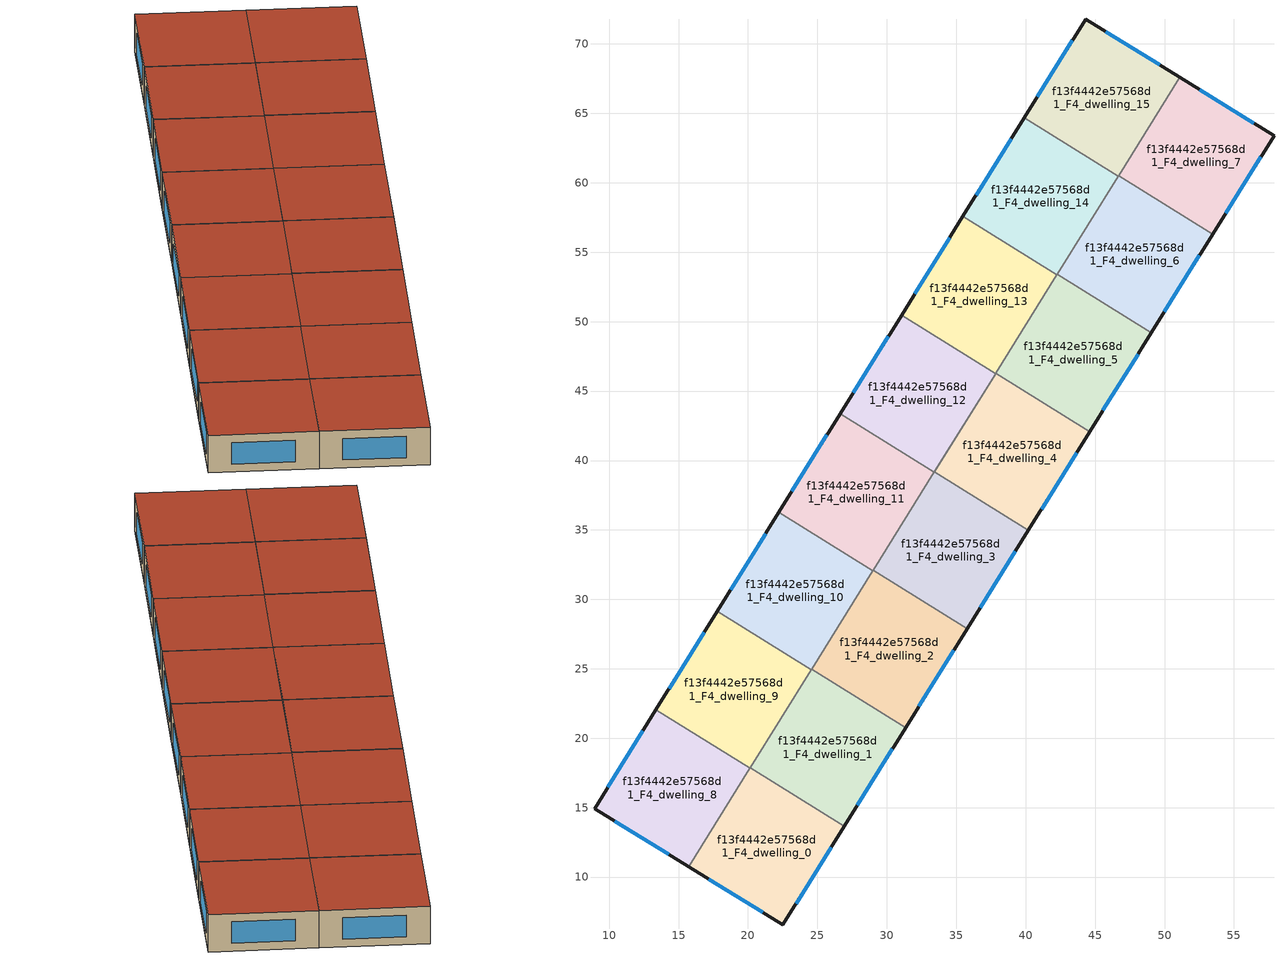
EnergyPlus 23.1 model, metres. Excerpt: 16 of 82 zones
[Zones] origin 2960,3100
f13f4442e57568d1_F4_dwelling_0
 floor to f13f4442e57568d1_F3_dwelling_0 (EU_floor_Construction): 26.93,13.66 22.52,6.57 15.73,10.75 20.16,17.87 z12
 wall outside (EU_wall_Construction): 15.73,10.75 22.52,6.57 26.93,13.66 z12:15
 wall to f13f4442e57568d1_F4_dwelling_1 (EU_wall_Construction): 26.93,13.66 20.16,17.87 z12:15
 wall to f13f4442e57568d1_F4_dwelling_8 (EU_wall_Construction): 20.15,17.84 15.73,10.75 z12:15
 wall to f13f4442e57568d1_F4_dwelling_9 (EU_wall_Construction): 20.16,17.87 20.15,17.84 z12:15
 window (EU_Window_Construction): 23.46,8.09 25.99,12.14 / 17.19,9.85 21.06,7.46 z12.64:14.36
 roof outside (EU_roof_Construction): 22.52,6.57 26.93,13.66 20.16,17.87 15.73,10.75 z15
f13f4442e57568d1_F4_dwelling_1
 floor to f13f4442e57568d1_F3_dwelling_1 (EU_floor_Construction): 31.35,20.77 26.93,13.66 20.16,17.87 24.59,24.98 z12
 wall outside (EU_wall_Construction): 26.93,13.66 31.35,20.77 z12:15
 wall to f13f4442e57568d1_F4_dwelling_2 (EU_wall_Construction): 31.35,20.77 24.59,24.98 z12:15
 wall to f13f4442e57568d1_F4_dwelling_9 (EU_wall_Construction): 24.57,24.95 20.16,17.87 z12:15
 wall to f13f4442e57568d1_F4_dwelling_10 (EU_wall_Construction): 24.58,24.98 24.57,24.95 z12:15
 window (EU_Window_Construction): 27.88,15.18 30.41,19.24 z12.64:14.36
 roof outside (EU_roof_Construction): 26.93,13.66 31.35,20.77 24.59,24.98 20.16,17.87 z15
f13f4442e57568d1_F4_dwelling_10
 floor to f13f4442e57568d1_F3_dwelling_10 (EU_floor_Construction): 28.99,32.05 24.57,24.95 17.8,29.16 22.22,36.26 z12
 wall outside (EU_wall_Construction): 22.22,36.26 17.8,29.16 z12:15
 wall to f13f4442e57568d1_F4_dwelling_11 (EU_wall_Construction): 28.99,32.05 22.22,36.26 z12:15
 wall to f13f4442e57568d1_F4_dwelling_9 (EU_wall_Construction): 17.8,29.16 24.57,24.95 z12:15
 wall to f13f4442e57568d1_F4_dwelling_2 (EU_wall_Construction): 24.59,24.98 28.99,32.05 z12:15
 window (EU_Window_Construction): 21.27,34.74 18.74,30.68 z12.64:14.36
 roof outside (EU_roof_Construction): 24.57,24.95 28.99,32.05 22.22,36.26 17.8,29.16 z15
f13f4442e57568d1_F4_dwelling_11
 floor to f13f4442e57568d1_F3_dwelling_11 (EU_floor_Construction): 33.41,39.16 29.01,32.08 28.99,32.05 22.22,36.26 26.64,43.37 z12
 wall outside (EU_wall_Construction): 26.64,43.37 22.22,36.26 z12:15
 wall to f13f4442e57568d1_F4_dwelling_12 (EU_wall_Construction): 37.83,46.26 33.41,39.16 26.64,43.37 z12:15
 wall to f13f4442e57568d1_F4_dwelling_3 (EU_wall_Construction): 29.01,32.08 33.43,39.19 z12:15
 wall to f13f4442e57568d1_F4_dwelling_2 (EU_wall_Construction): 28.99,32.05 29.01,32.08 z12:15
 wall to f13f4442e57568d1_F4_dwelling_4 (EU_wall_Construction): 33.43,39.19 37.83,46.26 z12:15
 window (EU_Window_Construction): 25.69,41.85 23.16,37.79 z12.64:14.36
 roof outside (EU_roof_Construction): 29.01,32.08 33.41,39.16 26.64,43.37 22.22,36.26 28.99,32.05 z15
f13f4442e57568d1_F4_dwelling_12
 floor to f13f4442e57568d1_F3_dwelling_12 (EU_floor_Construction): 37.83,46.26 33.41,39.16 26.64,43.37 31.06,50.48 z12
 wall outside (EU_wall_Construction): 31.06,50.48 26.64,43.37 z12:15
 wall to f13f4442e57568d1_F4_dwelling_13 (EU_wall_Construction): 37.83,46.26 31.06,50.48 z12:15
 window (EU_Window_Construction): 30.11,48.95 27.59,44.89 z12.64:14.36
 roof outside (EU_roof_Construction): 33.41,39.16 37.83,46.26 31.06,50.48 26.64,43.37 z15
f13f4442e57568d1_F4_dwelling_13
 floor to f13f4442e57568d1_F3_dwelling_13 (EU_floor_Construction): 42.25,53.37 37.83,46.26 31.06,50.48 35.48,57.58 z12
 wall outside (EU_wall_Construction): 35.48,57.58 31.06,50.48 z12:15
 wall to f13f4442e57568d1_F4_dwelling_14 (EU_wall_Construction): 42.25,53.37 35.48,57.58 z12:15
 wall to f13f4442e57568d1_F4_dwelling_5 (EU_wall_Construction): 37.85,46.29 42.25,53.37 z12:15
 wall to f13f4442e57568d1_F4_dwelling_4 (EU_wall_Construction): 37.83,46.26 37.85,46.29 z12:15
 window (EU_Window_Construction): 34.53,56.06 32.01,52 z12.64:14.36
 roof outside (EU_roof_Construction): 37.83,46.26 42.25,53.37 35.48,57.58 31.06,50.48 z15
f13f4442e57568d1_F4_dwelling_14
 floor to f13f4442e57568d1_F3_dwelling_14 (EU_floor_Construction): 46.67,60.47 42.25,53.37 35.48,57.58 39.9,64.69 z12
 wall outside (EU_wall_Construction): 39.9,64.69 35.48,57.58 z12:15
 wall to f13f4442e57568d1_F4_dwelling_15 (EU_wall_Construction): 46.67,60.47 39.9,64.69 z12:15
 wall to f13f4442e57568d1_F4_dwelling_6 (EU_wall_Construction): 42.27,53.4 46.67,60.47 z12:15
 wall to f13f4442e57568d1_F4_dwelling_5 (EU_wall_Construction): 42.25,53.37 42.27,53.4 z12:15
 window (EU_Window_Construction): 38.95,63.16 36.43,59.1 z12.64:14.36
 roof outside (EU_roof_Construction): 42.25,53.37 46.67,60.47 39.9,64.69 35.48,57.58 z15
f13f4442e57568d1_F4_dwelling_15
 floor to f13f4442e57568d1_F3_dwelling_15 (EU_floor_Construction): 51.1,67.59 46.67,60.47 39.9,64.69 44.31,71.78 z12
 wall outside (EU_wall_Construction): 51.1,67.59 44.31,71.78 39.9,64.69 z12:15
 wall to f13f4442e57568d1_F4_dwelling_7 (EU_wall_Construction): 46.69,60.5 51.1,67.59 z12:15
 wall to f13f4442e57568d1_F4_dwelling_6 (EU_wall_Construction): 46.67,60.47 46.69,60.5 z12:15
 window (EU_Window_Construction): 49.64,68.49 45.77,70.88 / 43.37,70.26 40.85,66.21 z12.64:14.36
 roof outside (EU_roof_Construction): 46.67,60.47 51.1,67.59 44.31,71.78 39.9,64.69 z15
f13f4442e57568d1_F4_dwelling_2
 floor to f13f4442e57568d1_F3_dwelling_2 (EU_floor_Construction): 35.78,27.87 31.35,20.77 24.59,24.98 29.01,32.08 z12
 wall outside (EU_wall_Construction): 31.35,20.77 35.78,27.87 z12:15
 wall to f13f4442e57568d1_F4_dwelling_3 (EU_wall_Construction): 35.78,27.87 29.01,32.08 z12:15
 window (EU_Window_Construction): 32.3,22.29 34.83,26.35 z12.64:14.36
 roof outside (EU_roof_Construction): 31.35,20.77 35.78,27.87 29.01,32.08 24.59,24.98 z15
f13f4442e57568d1_F4_dwelling_3
 floor to f13f4442e57568d1_F3_dwelling_3 (EU_floor_Construction): 40.2,34.98 35.78,27.87 29.01,32.08 33.43,39.19 z12
 wall outside (EU_wall_Construction): 35.78,27.87 40.2,34.98 z12:15
 wall to f13f4442e57568d1_F4_dwelling_4 (EU_wall_Construction): 40.2,34.98 33.43,39.19 z12:15
 window (EU_Window_Construction): 36.72,29.39 39.25,33.45 z12.64:14.36
 roof outside (EU_roof_Construction): 35.78,27.87 40.2,34.98 33.43,39.19 29.01,32.08 z15
f13f4442e57568d1_F4_dwelling_4
 floor to f13f4442e57568d1_F3_dwelling_4 (EU_floor_Construction): 44.62,42.08 40.2,34.98 33.43,39.19 37.85,46.29 z12
 wall outside (EU_wall_Construction): 40.2,34.98 44.62,42.08 z12:15
 wall to f13f4442e57568d1_F4_dwelling_5 (EU_wall_Construction): 44.62,42.08 37.85,46.29 z12:15
 window (EU_Window_Construction): 41.14,36.5 43.67,40.56 z12.64:14.36
 roof outside (EU_roof_Construction): 40.2,34.98 44.62,42.08 37.85,46.29 33.43,39.19 z15
f13f4442e57568d1_F4_dwelling_5
 floor to f13f4442e57568d1_F3_dwelling_5 (EU_floor_Construction): 49.04,49.18 44.62,42.08 37.85,46.29 42.27,53.4 z12
 wall outside (EU_wall_Construction): 44.62,42.08 49.04,49.18 z12:15
 wall to f13f4442e57568d1_F4_dwelling_6 (EU_wall_Construction): 49.04,49.18 42.27,53.4 z12:15
 window (EU_Window_Construction): 45.56,43.6 48.09,47.66 z12.64:14.36
 roof outside (EU_roof_Construction): 44.62,42.08 49.04,49.18 42.27,53.4 37.85,46.29 z15
f13f4442e57568d1_F4_dwelling_6
 floor to f13f4442e57568d1_F3_dwelling_6 (EU_floor_Construction): 53.46,56.29 49.04,49.18 42.27,53.4 46.69,60.5 z12
 wall outside (EU_wall_Construction): 49.04,49.18 53.46,56.29 z12:15
 wall to f13f4442e57568d1_F4_dwelling_7 (EU_wall_Construction): 53.46,56.29 46.69,60.5 z12:15
 window (EU_Window_Construction): 49.98,50.71 52.51,54.77 z12.64:14.36
 roof outside (EU_roof_Construction): 49.04,49.18 53.46,56.29 46.69,60.5 42.27,53.4 z15
f13f4442e57568d1_F4_dwelling_7
 floor to f13f4442e57568d1_F3_dwelling_7 (EU_floor_Construction): 57.88,63.4 53.46,56.29 46.69,60.5 51.1,67.59 z12
 wall outside (EU_wall_Construction): 53.46,56.29 57.88,63.4 51.1,67.59 z12:15
 window (EU_Window_Construction): 56.43,64.3 52.55,66.69 / 54.41,57.81 56.94,61.88 z12.64:14.36
 roof outside (EU_roof_Construction): 53.46,56.29 57.88,63.4 51.1,67.59 46.69,60.5 z15
f13f4442e57568d1_F4_dwelling_8
 floor to f13f4442e57568d1_F3_dwelling_8 (EU_floor_Construction): 20.15,17.84 15.73,10.75 8.95,14.93 13.38,22.05 z12
 wall outside (EU_wall_Construction): 13.38,22.05 8.95,14.93 15.73,10.75 z12:15
 wall to f13f4442e57568d1_F4_dwelling_9 (EU_wall_Construction): 20.15,17.84 13.38,22.05 z12:15
 window (EU_Window_Construction): 10.4,14.04 14.28,11.65 / 12.43,20.53 9.9,16.46 z12.64:14.36
 roof outside (EU_roof_Construction): 15.73,10.75 20.15,17.84 13.38,22.05 8.95,14.93 z15
f13f4442e57568d1_F4_dwelling_9
 floor to f13f4442e57568d1_F3_dwelling_9 (EU_floor_Construction): 24.57,24.95 20.15,17.84 13.38,22.05 17.8,29.16 z12
 wall outside (EU_wall_Construction): 17.8,29.16 13.38,22.05 z12:15
 window (EU_Window_Construction): 16.85,27.64 14.32,23.58 z12.64:14.36
 roof outside (EU_roof_Construction): 20.15,17.84 24.57,24.95 17.8,29.16 13.38,22.05 z15
[Building]
EU S2 Campaign: North Axis=0; Terrain=City; Solar Distribution=FullExterior
[Site:Location]
Yerevan-Zvartnots.Intl.AP: Latitude=40.15; Longitude=44.383; Time Zone=4; Elevation=854
[SizingPeriod:WeatherFileDays]
AnnualSizingPeriod: Begin Month=1; Begin Day of Month=1; End Month=12; End Day of Month=31; Day of Week for Start Day=Monday; Use Weather File Daylight Saving Period=No; Use Weather File Rain and Snow Indicators=No
[MATERIAL]
EU_InternalMass_Material: Roughness=MediumRough; Thickness=0.1; Conductivity=1; Density=1800; Specific Heat=900; Thermal Absorptance=0.9; Solar Absorptance=0.7; Visible Absorptance=0.7
[MATERIAL:NOMASS] Roughness=MediumRough; Thermal Absorptance=0.9; Solar Absorptance=0.7; Visible Absorptance=0.7
Name | Thermal Resistance
EU_wall_NoMass | 1.05043
EU_roof_NoMass | 1.45357
EU_floor_NoMass | 0.478065
[WINDOWMATERIAL:SIMPLEGLAZINGSYSTEM]
EU_Window_SimpleGlazing: UFactor=2.5566; Solar Heat Gain Coefficient=0.75; Visible Transmittance=0.75
[CONSTRUCTION]
EU_wall_Construction: EU_wall_NoMass
EU_roof_Construction: EU_roof_NoMass
EU_floor_Construction: EU_floor_NoMass
EU_Window_Construction: EU_Window_SimpleGlazing
EU_InternalMass_Construction: EU_InternalMass_Material
[ZONE] Type=1; Multiplier=1; Ceiling Height=autocalculate; Floor Area=autocalculate; Part of Total Floor Area=Yes
Name | Volume
f13f4442e57568d1_F4_dwelling_0; f13f4442e57568d1_F4_dwelling_2 | 200.149
f13f4442e57568d1_F4_dwelling_1 | 200.151
f13f4442e57568d1_F4_dwelling_10; f13f4442e57568d1_F4_dwelling_13 | 200.17
f13f4442e57568d1_F4_dwelling_11 | 200.156
f13f4442e57568d1_F4_dwelling_12 | 200.153
f13f4442e57568d1_F4_dwelling_14; f13f4442e57568d1_F4_dwelling_9 | 200.157
f13f4442e57568d1_F4_dwelling_15 | 200.173
f13f4442e57568d1_F4_dwelling_3 | 200.165
f13f4442e57568d1_F4_dwelling_4 | 200.137
f13f4442e57568d1_F4_dwelling_5 | 200.15
f13f4442e57568d1_F4_dwelling_6 | 200.135
f13f4442e57568d1_F4_dwelling_7 | 200.16
f13f4442e57568d1_F4_dwelling_8 | 200.168
[INTERNALMASS] Construction=EU_InternalMass_Construction
Name | Zone or ZoneList | Surface Area
f13f4442e57568d1_F4_dwelling_0_EU_InternalMass | f13f4442e57568d1_F4_dwelling_0 | 66.7162
f13f4442e57568d1_F4_dwelling_1_EU_InternalMass | f13f4442e57568d1_F4_dwelling_1 | 66.7171
f13f4442e57568d1_F4_dwelling_2_EU_InternalMass | f13f4442e57568d1_F4_dwelling_2 | 66.7162
f13f4442e57568d1_F4_dwelling_3_EU_InternalMass | f13f4442e57568d1_F4_dwelling_3 | 66.7218
f13f4442e57568d1_F4_dwelling_4_EU_InternalMass | f13f4442e57568d1_F4_dwelling_4 | 66.7123
f13f4442e57568d1_F4_dwelling_5_EU_InternalMass | f13f4442e57568d1_F4_dwelling_5 | 66.7168
f13f4442e57568d1_F4_dwelling_6_EU_InternalMass | f13f4442e57568d1_F4_dwelling_6 | 66.7117
f13f4442e57568d1_F4_dwelling_7_EU_InternalMass | f13f4442e57568d1_F4_dwelling_7 | 66.7199
f13f4442e57568d1_F4_dwelling_8_EU_InternalMass | f13f4442e57568d1_F4_dwelling_8 | 66.7226
f13f4442e57568d1_F4_dwelling_9_EU_InternalMass | f13f4442e57568d1_F4_dwelling_9 | 66.7191
f13f4442e57568d1_F4_dwelling_10_EU_InternalMass | f13f4442e57568d1_F4_dwelling_10 | 66.7233
f13f4442e57568d1_F4_dwelling_11_EU_InternalMass | f13f4442e57568d1_F4_dwelling_11 | 66.7238
f13f4442e57568d1_F4_dwelling_12_EU_InternalMass | f13f4442e57568d1_F4_dwelling_12 | 66.7176
f13f4442e57568d1_F4_dwelling_13_EU_InternalMass | f13f4442e57568d1_F4_dwelling_13 | 66.7233
f13f4442e57568d1_F4_dwelling_14_EU_InternalMass | f13f4442e57568d1_F4_dwelling_14 | 66.7191
f13f4442e57568d1_F4_dwelling_15_EU_InternalMass | f13f4442e57568d1_F4_dwelling_15 | 66.7244
[OTHEREQUIPMENT] Fuel Type=Electricity; Design Level Calculation Method=Watts/Area; Power per Zone Floor Area=1; Fraction Latent=0; Fraction Radiant=0; Fraction Lost=0; Carbon Dioxide Generation Rate=0; EndUse Subcategory=EU_Step8_InternalGains
Name | Zone or ZoneList or Space or SpaceList | Schedule
EU_Step8_InternalGain_f13f4442e57568d1_F4_dwelling_0_f000 | f13f4442e57568d1_F4_dwelling_0 | EU_Step8_GainSchedule_f13f4442e57568d1_F4_dwelling_0_f000
EU_Step8_InternalGain_f13f4442e57568d1_F4_dwelling_1_f000 | f13f4442e57568d1_F4_dwelling_1 | EU_Step8_GainSchedule_f13f4442e57568d1_F4_dwelling_1_f000
EU_Step8_InternalGain_f13f4442e57568d1_F4_dwelling_2_f000 | f13f4442e57568d1_F4_dwelling_2 | EU_Step8_GainSchedule_f13f4442e57568d1_F4_dwelling_2_f000
EU_Step8_InternalGain_f13f4442e57568d1_F4_dwelling_3_f000 | f13f4442e57568d1_F4_dwelling_3 | EU_Step8_GainSchedule_f13f4442e57568d1_F4_dwelling_3_f000
EU_Step8_InternalGain_f13f4442e57568d1_F4_dwelling_4_f000 | f13f4442e57568d1_F4_dwelling_4 | EU_Step8_GainSchedule_f13f4442e57568d1_F4_dwelling_4_f000
EU_Step8_InternalGain_f13f4442e57568d1_F4_dwelling_5_f000 | f13f4442e57568d1_F4_dwelling_5 | EU_Step8_GainSchedule_f13f4442e57568d1_F4_dwelling_5_f000
EU_Step8_InternalGain_f13f4442e57568d1_F4_dwelling_6_f000 | f13f4442e57568d1_F4_dwelling_6 | EU_Step8_GainSchedule_f13f4442e57568d1_F4_dwelling_6_f000
EU_Step8_InternalGain_f13f4442e57568d1_F4_dwelling_7_f000 | f13f4442e57568d1_F4_dwelling_7 | EU_Step8_GainSchedule_f13f4442e57568d1_F4_dwelling_7_f000
EU_Step8_InternalGain_f13f4442e57568d1_F4_dwelling_8_f000 | f13f4442e57568d1_F4_dwelling_8 | EU_Step8_GainSchedule_f13f4442e57568d1_F4_dwelling_8_f000
EU_Step8_InternalGain_f13f4442e57568d1_F4_dwelling_9_f000 | f13f4442e57568d1_F4_dwelling_9 | EU_Step8_GainSchedule_f13f4442e57568d1_F4_dwelling_9_f000
EU_Step8_InternalGain_f13f4442e57568d1_F4_dwelling_10_f000 | f13f4442e57568d1_F4_dwelling_10 | EU_Step8_GainSchedule_f13f4442e57568d1_F4_dwelling_10_f000
EU_Step8_InternalGain_f13f4442e57568d1_F4_dwelling_11_f000 | f13f4442e57568d1_F4_dwelling_11 | EU_Step8_GainSchedule_f13f4442e57568d1_F4_dwelling_11_f000
EU_Step8_InternalGain_f13f4442e57568d1_F4_dwelling_12_f000 | f13f4442e57568d1_F4_dwelling_12 | EU_Step8_GainSchedule_f13f4442e57568d1_F4_dwelling_12_f000
EU_Step8_InternalGain_f13f4442e57568d1_F4_dwelling_13_f000 | f13f4442e57568d1_F4_dwelling_13 | EU_Step8_GainSchedule_f13f4442e57568d1_F4_dwelling_13_f000
EU_Step8_InternalGain_f13f4442e57568d1_F4_dwelling_14_f000 | f13f4442e57568d1_F4_dwelling_14 | EU_Step8_GainSchedule_f13f4442e57568d1_F4_dwelling_14_f000
EU_Step8_InternalGain_f13f4442e57568d1_F4_dwelling_15_f000 | f13f4442e57568d1_F4_dwelling_15 | EU_Step8_GainSchedule_f13f4442e57568d1_F4_dwelling_15_f000
[ZONEVENTILATION:DESIGNFLOWRATE] Schedule=EU_AlwaysOn; Design Flow Rate Calculation Method=AirChanges/Hour; Air Changes per Hour=0.557805; Ventilation Type=Natural; Fan Pressure Rise=0; Fan Total Efficiency=1; Constant Term Coefficient=1; Temperature Term Coefficient=0; Velocity Term Coefficient=0; Velocity Squared Term Coefficient=0; Minimum Indoor Temperature=-100; Maximum Indoor Temperature=100; Delta Temperature=-100; Minimum Outdoor Temperature=-100; Maximum Outdoor Temperature=100; Maximum Wind Speed=40
Name | Zone or ZoneList or Space or SpaceList
EU_ConstantAir_f13f4442e57568d1_F4_dwelling_0 | f13f4442e57568d1_F4_dwelling_0
EU_ConstantAir_f13f4442e57568d1_F4_dwelling_1 | f13f4442e57568d1_F4_dwelling_1
EU_ConstantAir_f13f4442e57568d1_F4_dwelling_2 | f13f4442e57568d1_F4_dwelling_2
EU_ConstantAir_f13f4442e57568d1_F4_dwelling_3 | f13f4442e57568d1_F4_dwelling_3
EU_ConstantAir_f13f4442e57568d1_F4_dwelling_4 | f13f4442e57568d1_F4_dwelling_4
EU_ConstantAir_f13f4442e57568d1_F4_dwelling_5 | f13f4442e57568d1_F4_dwelling_5
EU_ConstantAir_f13f4442e57568d1_F4_dwelling_6 | f13f4442e57568d1_F4_dwelling_6
EU_ConstantAir_f13f4442e57568d1_F4_dwelling_7 | f13f4442e57568d1_F4_dwelling_7
EU_ConstantAir_f13f4442e57568d1_F4_dwelling_8 | f13f4442e57568d1_F4_dwelling_8
EU_ConstantAir_f13f4442e57568d1_F4_dwelling_9 | f13f4442e57568d1_F4_dwelling_9
EU_ConstantAir_f13f4442e57568d1_F4_dwelling_10 | f13f4442e57568d1_F4_dwelling_10
EU_ConstantAir_f13f4442e57568d1_F4_dwelling_11 | f13f4442e57568d1_F4_dwelling_11
EU_ConstantAir_f13f4442e57568d1_F4_dwelling_12 | f13f4442e57568d1_F4_dwelling_12
EU_ConstantAir_f13f4442e57568d1_F4_dwelling_13 | f13f4442e57568d1_F4_dwelling_13
EU_ConstantAir_f13f4442e57568d1_F4_dwelling_14 | f13f4442e57568d1_F4_dwelling_14
EU_ConstantAir_f13f4442e57568d1_F4_dwelling_15 | f13f4442e57568d1_F4_dwelling_15
[HVACTEMPLATE:THERMOSTAT] Constant Heating Setpoint=20; Constant Cooling Setpoint=50
EU_HeatOnly_f13f4442e57568d1_F0_dwelling_0; EU_HeatOnly_f13f4442e57568d1_F0_dwelling_1; EU_HeatOnly_f13f4442e57568d1_F0_dwelling_2; EU_HeatOnly_f13f4442e57568d1_F0_dwelling_3; EU_HeatOnly_f13f4442e57568d1_F0_dwelling_4; EU_HeatOnly_f13f4442e57568d1_F0_dwelling_5; EU_HeatOnly_f13f4442e57568d1_F0_dwelling_6; EU_HeatOnly_f13f4442e57568d1_F0_dwelling_7; EU_HeatOnly_f13f4442e57568d1_F0_dwelling_8; EU_HeatOnly_f13f4442e57568d1_F0_dwelling_9; EU_HeatOnly_f13f4442e57568d1_F0_dwelling_10; EU_HeatOnly_f13f4442e57568d1_F0_dwelling_11; EU_HeatOnly_f13f4442e57568d1_F0_dwelling_12; EU_HeatOnly_f13f4442e57568d1_F0_dwelling_13; EU_HeatOnly_f13f4442e57568d1_F0_dwelling_14; EU_HeatOnly_f13f4442e57568d1_F0_dwelling_15; EU_HeatOnly_f13f4442e57568d1_F0_dwelling_16; EU_HeatOnly_f13f4442e57568d1_F1_dwelling_0; EU_HeatOnly_f13f4442e57568d1_F1_dwelling_1; EU_HeatOnly_f13f4442e57568d1_F1_dwelling_2; EU_HeatOnly_f13f4442e57568d1_F1_dwelling_3; EU_HeatOnly_f13f4442e57568d1_F1_dwelling_4; EU_HeatOnly_f13f4442e57568d1_F1_dwelling_5; EU_HeatOnly_f13f4442e57568d1_F1_dwelling_6; EU_HeatOnly_f13f4442e57568d1_F1_dwelling_7; EU_HeatOnly_f13f4442e57568d1_F1_dwelling_8; EU_HeatOnly_f13f4442e57568d1_F1_dwelling_9; EU_HeatOnly_f13f4442e57568d1_F1_dwelling_10; EU_HeatOnly_f13f4442e57568d1_F1_dwelling_11; EU_HeatOnly_f13f4442e57568d1_F1_dwelling_12; EU_HeatOnly_f13f4442e57568d1_F1_dwelling_13; EU_HeatOnly_f13f4442e57568d1_F1_dwelling_14; EU_HeatOnly_f13f4442e57568d1_F1_dwelling_15; EU_HeatOnly_f13f4442e57568d1_F1_dwelling_16; EU_HeatOnly_f13f4442e57568d1_F2_dwelling_0; EU_HeatOnly_f13f4442e57568d1_F2_dwelling_1; EU_HeatOnly_f13f4442e57568d1_F2_dwelling_2; EU_HeatOnly_f13f4442e57568d1_F2_dwelling_3; EU_HeatOnly_f13f4442e57568d1_F2_dwelling_4; EU_HeatOnly_f13f4442e57568d1_F2_dwelling_5; EU_HeatOnly_f13f4442e57568d1_F2_dwelling_6; EU_HeatOnly_f13f4442e57568d1_F2_dwelling_7; EU_HeatOnly_f13f4442e57568d1_F2_dwelling_8; EU_HeatOnly_f13f4442e57568d1_F2_dwelling_9; EU_HeatOnly_f13f4442e57568d1_F2_dwelling_10; EU_HeatOnly_f13f4442e57568d1_F2_dwelling_11; EU_HeatOnly_f13f4442e57568d1_F2_dwelling_12; EU_HeatOnly_f13f4442e57568d1_F2_dwelling_13; EU_HeatOnly_f13f4442e57568d1_F2_dwelling_14; EU_HeatOnly_f13f4442e57568d1_F2_dwelling_15; EU_HeatOnly_f13f4442e57568d1_F3_dwelling_0; EU_HeatOnly_f13f4442e57568d1_F3_dwelling_1; EU_HeatOnly_f13f4442e57568d1_F3_dwelling_2; EU_HeatOnly_f13f4442e57568d1_F3_dwelling_3; EU_HeatOnly_f13f4442e57568d1_F3_dwelling_4; EU_HeatOnly_f13f4442e57568d1_F3_dwelling_5; EU_HeatOnly_f13f4442e57568d1_F3_dwelling_6; EU_HeatOnly_f13f4442e57568d1_F3_dwelling_7; EU_HeatOnly_f13f4442e57568d1_F3_dwelling_8; EU_HeatOnly_f13f4442e57568d1_F3_dwelling_9; EU_HeatOnly_f13f4442e57568d1_F3_dwelling_10; EU_HeatOnly_f13f4442e57568d1_F3_dwelling_11; EU_HeatOnly_f13f4442e57568d1_F3_dwelling_12; EU_HeatOnly_f13f4442e57568d1_F3_dwelling_13; EU_HeatOnly_f13f4442e57568d1_F3_dwelling_14; EU_HeatOnly_f13f4442e57568d1_F3_dwelling_15; EU_HeatOnly_f13f4442e57568d1_F4_dwelling_0; EU_HeatOnly_f13f4442e57568d1_F4_dwelling_1; EU_HeatOnly_f13f4442e57568d1_F4_dwelling_2; EU_HeatOnly_f13f4442e57568d1_F4_dwelling_3; EU_HeatOnly_f13f4442e57568d1_F4_dwelling_4; EU_HeatOnly_f13f4442e57568d1_F4_dwelling_5; EU_HeatOnly_f13f4442e57568d1_F4_dwelling_6; EU_HeatOnly_f13f4442e57568d1_F4_dwelling_7; EU_HeatOnly_f13f4442e57568d1_F4_dwelling_8; EU_HeatOnly_f13f4442e57568d1_F4_dwelling_9; EU_HeatOnly_f13f4442e57568d1_F4_dwelling_10; EU_HeatOnly_f13f4442e57568d1_F4_dwelling_11; EU_HeatOnly_f13f4442e57568d1_F4_dwelling_12; EU_HeatOnly_f13f4442e57568d1_F4_dwelling_13; EU_HeatOnly_f13f4442e57568d1_F4_dwelling_14; EU_HeatOnly_f13f4442e57568d1_F4_dwelling_15
[HVACTEMPLATE:ZONE:IDEALLOADSAIRSYSTEM] System Availability Schedule=EU_AlwaysOn; Maximum Heating Supply Air Temperature=50; Minimum Cooling Supply Air Temperature=13; Maximum Heating Supply Air Humidity Ratio=0.0156; Minimum Cooling Supply Air Humidity Ratio=0.0077; Heating Limit=NoLimit; Cooling Limit=NoLimit; Heating Availability Schedule=EU_AlwaysOn; Cooling Availability Schedule=EU_CoolingOff; Dehumidification Control Type=ConstantSensibleHeatRatio; Cooling Sensible Heat Ratio=0.7; Dehumidification Setpoint=60; Humidification Control Type=None; Humidification Setpoint=30; Outdoor Air Method=None; Outdoor Air Flow Rate per Person=0.00944; Outdoor Air Flow Rate per Zone Floor Area=0; Outdoor Air Flow Rate per Zone=0; Demand Controlled Ventilation Type=None; Outdoor Air Economizer Type=NoEconomizer; Heat Recovery Type=None; Sensible Heat Recovery Effectiveness=0.7; Latent Heat Recovery Effectiveness=0.65
Name | Template Thermostat
f13f4442e57568d1_F4_dwelling_0 | EU_HeatOnly_f13f4442e57568d1_F4_dwelling_0
f13f4442e57568d1_F4_dwelling_1 | EU_HeatOnly_f13f4442e57568d1_F4_dwelling_1
f13f4442e57568d1_F4_dwelling_2 | EU_HeatOnly_f13f4442e57568d1_F4_dwelling_2
f13f4442e57568d1_F4_dwelling_3 | EU_HeatOnly_f13f4442e57568d1_F4_dwelling_3
f13f4442e57568d1_F4_dwelling_4 | EU_HeatOnly_f13f4442e57568d1_F4_dwelling_4
f13f4442e57568d1_F4_dwelling_5 | EU_HeatOnly_f13f4442e57568d1_F4_dwelling_5
f13f4442e57568d1_F4_dwelling_6 | EU_HeatOnly_f13f4442e57568d1_F4_dwelling_6
f13f4442e57568d1_F4_dwelling_7 | EU_HeatOnly_f13f4442e57568d1_F4_dwelling_7
f13f4442e57568d1_F4_dwelling_8 | EU_HeatOnly_f13f4442e57568d1_F4_dwelling_8
f13f4442e57568d1_F4_dwelling_9 | EU_HeatOnly_f13f4442e57568d1_F4_dwelling_9
f13f4442e57568d1_F4_dwelling_10 | EU_HeatOnly_f13f4442e57568d1_F4_dwelling_10
f13f4442e57568d1_F4_dwelling_11 | EU_HeatOnly_f13f4442e57568d1_F4_dwelling_11
f13f4442e57568d1_F4_dwelling_12 | EU_HeatOnly_f13f4442e57568d1_F4_dwelling_12
f13f4442e57568d1_F4_dwelling_13 | EU_HeatOnly_f13f4442e57568d1_F4_dwelling_13
f13f4442e57568d1_F4_dwelling_14 | EU_HeatOnly_f13f4442e57568d1_F4_dwelling_14
f13f4442e57568d1_F4_dwelling_15 | EU_HeatOnly_f13f4442e57568d1_F4_dwelling_15
[SIZING:ZONE] Zone Cooling Design Supply Air Temperature Input Method=SupplyAirTemperature; Zone Cooling Design Supply Air Temperature=13; Zone Heating Design Supply Air Temperature Input Method=SupplyAirTemperature; Zone Heating Design Supply Air Temperature=50; Zone Cooling Design Supply Air Humidity Ratio=0.008; Zone Heating Design Supply Air Humidity Ratio=0.008; Cooling Design Air Flow Method=DesignDay; Cooling Design Air Flow Rate=0; Cooling Minimum Air Flow per Zone Floor Area=0.000762; Cooling Minimum Air Flow=0; Cooling Minimum Air Flow Fraction=0.2; Heating Design Air Flow Method=DesignDay; Heating Design Air Flow Rate=0; Heating Maximum Air Flow per Zone Floor Area=0.002032; Heating Maximum Air Flow=0.141576; Heating Maximum Air Flow Fraction=0.3; Account for Dedicated Outdoor Air System=No; Dedicated Outdoor Air System Control Strategy=NeutralSupplyAir; Dedicated Outdoor Air Low Setpoint Temperature for Design=autosize; Dedicated Outdoor Air High Setpoint Temperature for Design=autosize; Zone Load Sizing Method=Sensible Load Only No Latent Load; Zone Latent Cooling Design Supply Air Humidity Ratio Input Method=HumidityRatioDifference; Zone Cooling Design Supply Air Humidity Ratio Difference=0.005; Zone Latent Heating Design Supply Air Humidity Ratio Input Method=HumidityRatioDifference; Zone Humidification Design Supply Air Humidity Ratio Difference=0.005
f13f4442e57568d1_F4_dwelling_0; f13f4442e57568d1_F4_dwelling_1; f13f4442e57568d1_F4_dwelling_2; f13f4442e57568d1_F4_dwelling_3; f13f4442e57568d1_F4_dwelling_4; f13f4442e57568d1_F4_dwelling_5; f13f4442e57568d1_F4_dwelling_6; f13f4442e57568d1_F4_dwelling_7; f13f4442e57568d1_F4_dwelling_8; f13f4442e57568d1_F4_dwelling_9; f13f4442e57568d1_F4_dwelling_10; f13f4442e57568d1_F4_dwelling_11; f13f4442e57568d1_F4_dwelling_12; f13f4442e57568d1_F4_dwelling_13; f13f4442e57568d1_F4_dwelling_14; f13f4442e57568d1_F4_dwelling_15
[SCHEDULE:CONSTANT]
Name | Hourly Value
EU_AlwaysOn | 1
EU_CoolingOff | 0
[SCHEDULE:FILE] Column Number=1; Rows to Skip at Top=0; Number of Hours of Data=8760; Column Separator=Comma; Interpolate to Timestep=No; Minutes per Item=60; Adjust Schedule for Daylight Savings=Yes
Name | File
EU_Step8_GainSchedule_f13f4442e57568d1_F4_dwelling_0_f000 | ../../schedules/f13f4442e57568d1/f13f4442e57568d1_F4_dwelling_0_f000_gain.csv
EU_Step8_GainSchedule_f13f4442e57568d1_F4_dwelling_1_f000 | ../../schedules/f13f4442e57568d1/f13f4442e57568d1_F4_dwelling_1_f000_gain.csv
EU_Step8_GainSchedule_f13f4442e57568d1_F4_dwelling_2_f000 | ../../schedules/f13f4442e57568d1/f13f4442e57568d1_F4_dwelling_2_f000_gain.csv
EU_Step8_GainSchedule_f13f4442e57568d1_F4_dwelling_3_f000 | ../../schedules/f13f4442e57568d1/f13f4442e57568d1_F4_dwelling_3_f000_gain.csv
EU_Step8_GainSchedule_f13f4442e57568d1_F4_dwelling_4_f000 | ../../schedules/f13f4442e57568d1/f13f4442e57568d1_F4_dwelling_4_f000_gain.csv
EU_Step8_GainSchedule_f13f4442e57568d1_F4_dwelling_5_f000 | ../../schedules/f13f4442e57568d1/f13f4442e57568d1_F4_dwelling_5_f000_gain.csv
EU_Step8_GainSchedule_f13f4442e57568d1_F4_dwelling_6_f000 | ../../schedules/f13f4442e57568d1/f13f4442e57568d1_F4_dwelling_6_f000_gain.csv
EU_Step8_GainSchedule_f13f4442e57568d1_F4_dwelling_7_f000 | ../../schedules/f13f4442e57568d1/f13f4442e57568d1_F4_dwelling_7_f000_gain.csv
EU_Step8_GainSchedule_f13f4442e57568d1_F4_dwelling_8_f000 | ../../schedules/f13f4442e57568d1/f13f4442e57568d1_F4_dwelling_8_f000_gain.csv
EU_Step8_GainSchedule_f13f4442e57568d1_F4_dwelling_9_f000 | ../../schedules/f13f4442e57568d1/f13f4442e57568d1_F4_dwelling_9_f000_gain.csv
EU_Step8_GainSchedule_f13f4442e57568d1_F4_dwelling_10_f000 | ../../schedules/f13f4442e57568d1/f13f4442e57568d1_F4_dwelling_10_f000_gain.csv
EU_Step8_GainSchedule_f13f4442e57568d1_F4_dwelling_11_f000 | ../../schedules/f13f4442e57568d1/f13f4442e57568d1_F4_dwelling_11_f000_gain.csv
EU_Step8_GainSchedule_f13f4442e57568d1_F4_dwelling_12_f000 | ../../schedules/f13f4442e57568d1/f13f4442e57568d1_F4_dwelling_12_f000_gain.csv
EU_Step8_GainSchedule_f13f4442e57568d1_F4_dwelling_13_f000 | ../../schedules/f13f4442e57568d1/f13f4442e57568d1_F4_dwelling_13_f000_gain.csv
EU_Step8_GainSchedule_f13f4442e57568d1_F4_dwelling_14_f000 | ../../schedules/f13f4442e57568d1/f13f4442e57568d1_F4_dwelling_14_f000_gain.csv
EU_Step8_GainSchedule_f13f4442e57568d1_F4_dwelling_15_f000 | ../../schedules/f13f4442e57568d1/f13f4442e57568d1_F4_dwelling_15_f000_gain.csv
